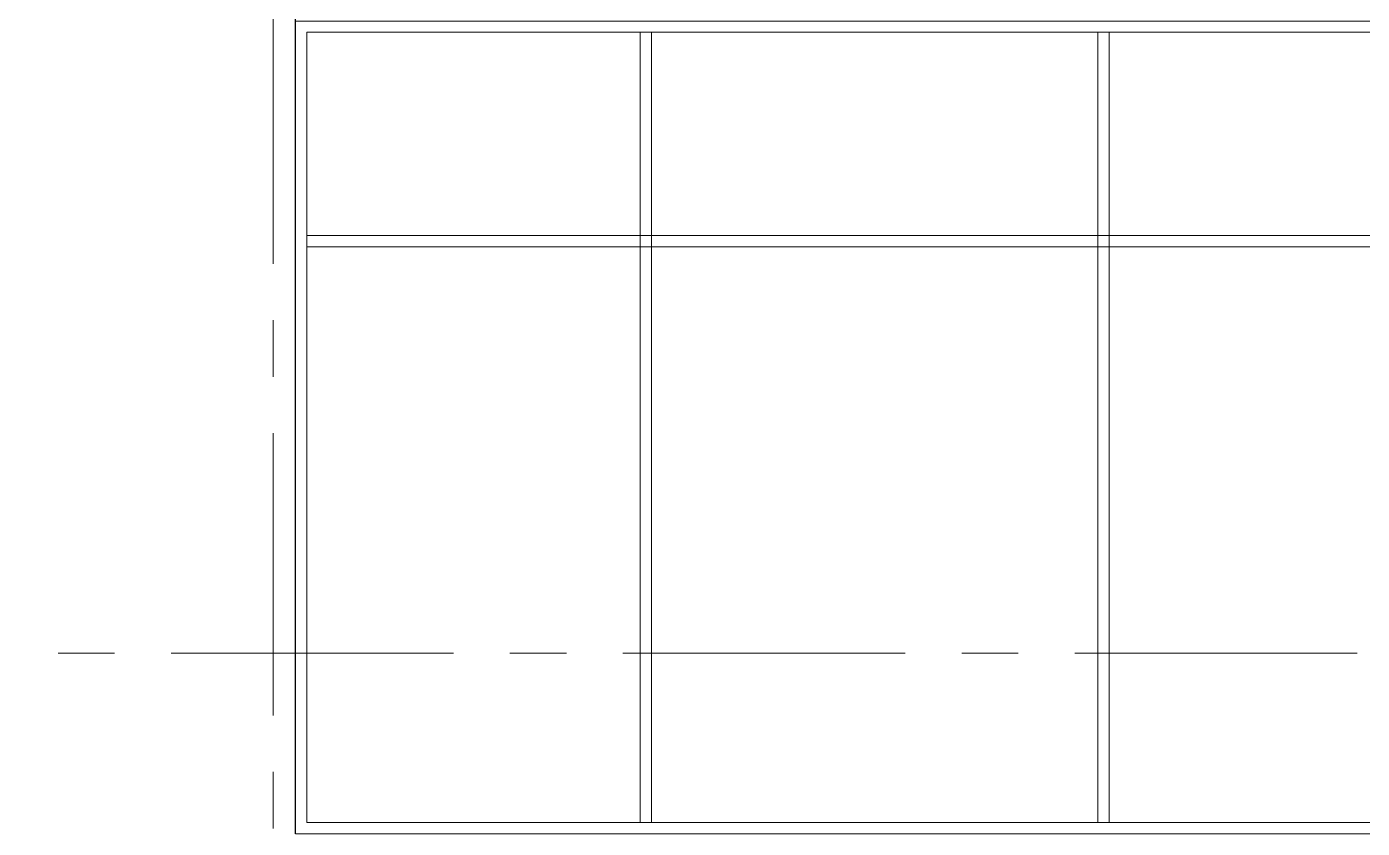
# Model space of a CAD drawing. Header units: millimetres. Extents: x 886808 to 1650903, y -1008069 to 230892.
# Drawn here: x 1040581 to 1046492, y -411957 to -408408 of the extents above; entities that cross this region are included whole.
import ezdxf

# ---------------------------------------------------------------- set-up
doc = ezdxf.new("R2010")
doc.units = ezdxf.units.MM
doc.linetypes.add('CENTER', pattern=[2, 1.25, -0.25, 0.25, -0.25])
for name, color, linetype, lineweight in [('03- Net Cua- 153', 153, 'Continuous', 9), ('8l NET TO', 8, 'Continuous', 9), ('A-Wall', 113, 'Continuous', 30)]:
    doc.layers.add(name, color=color, linetype=linetype, lineweight=lineweight)

msp = doc.modelspace()

# ---------------------------------------------------------------- linework, layer by layer
at = {"layer": '03- Net Cua- 153', "linetype": 'Continuous', "transparency": 33554636}
for points in [[(1041771.4, -408382.5), (1048921.4, -408382.5), (1048921.4, -411982.5), (1041771.4, -411982.5)], [(1041821.4, -408432.5), (1048871.4, -408432.5), (1048871.4, -411932.5), (1041821.4, -411932.5)], [(1043346.4, -408432.5), (1043296.4, -408432.5), (1043296.4, -411932.5), (1043346.4, -411932.5)], [(1045371.4, -408432.5), (1045321.4, -408432.5), (1045321.4, -411932.5), (1045371.4, -411932.5)], [(1041821.4, -409332.5), (1048871.4, -409332.5), (1048871.4, -409382.5), (1041821.4, -409382.5)]]:
    msp.add_lwpolyline(points, close=True, dxfattribs=at)
at = {"layer": '8l NET TO', "color": 251, "linetype": 'CENTER', "ltscale": 1000, "true_color": 0x636466, "transparency": 33554636}
for p, q in [((1041671.4, -415457.7), (1041671.4, -396873.3)), ((1013219.7, -411182.5), (1057280.6, -411182.5))]:
    msp.add_line(p, q, dxfattribs=at)
at = {"layer": 'A-Wall', "transparency": 33554636}
msp.add_lwpolyline([(1041771.4, -411982.5), (1041771.4, -400982.5)], dxfattribs=at)

doc.saveas('drawing.dxf')
